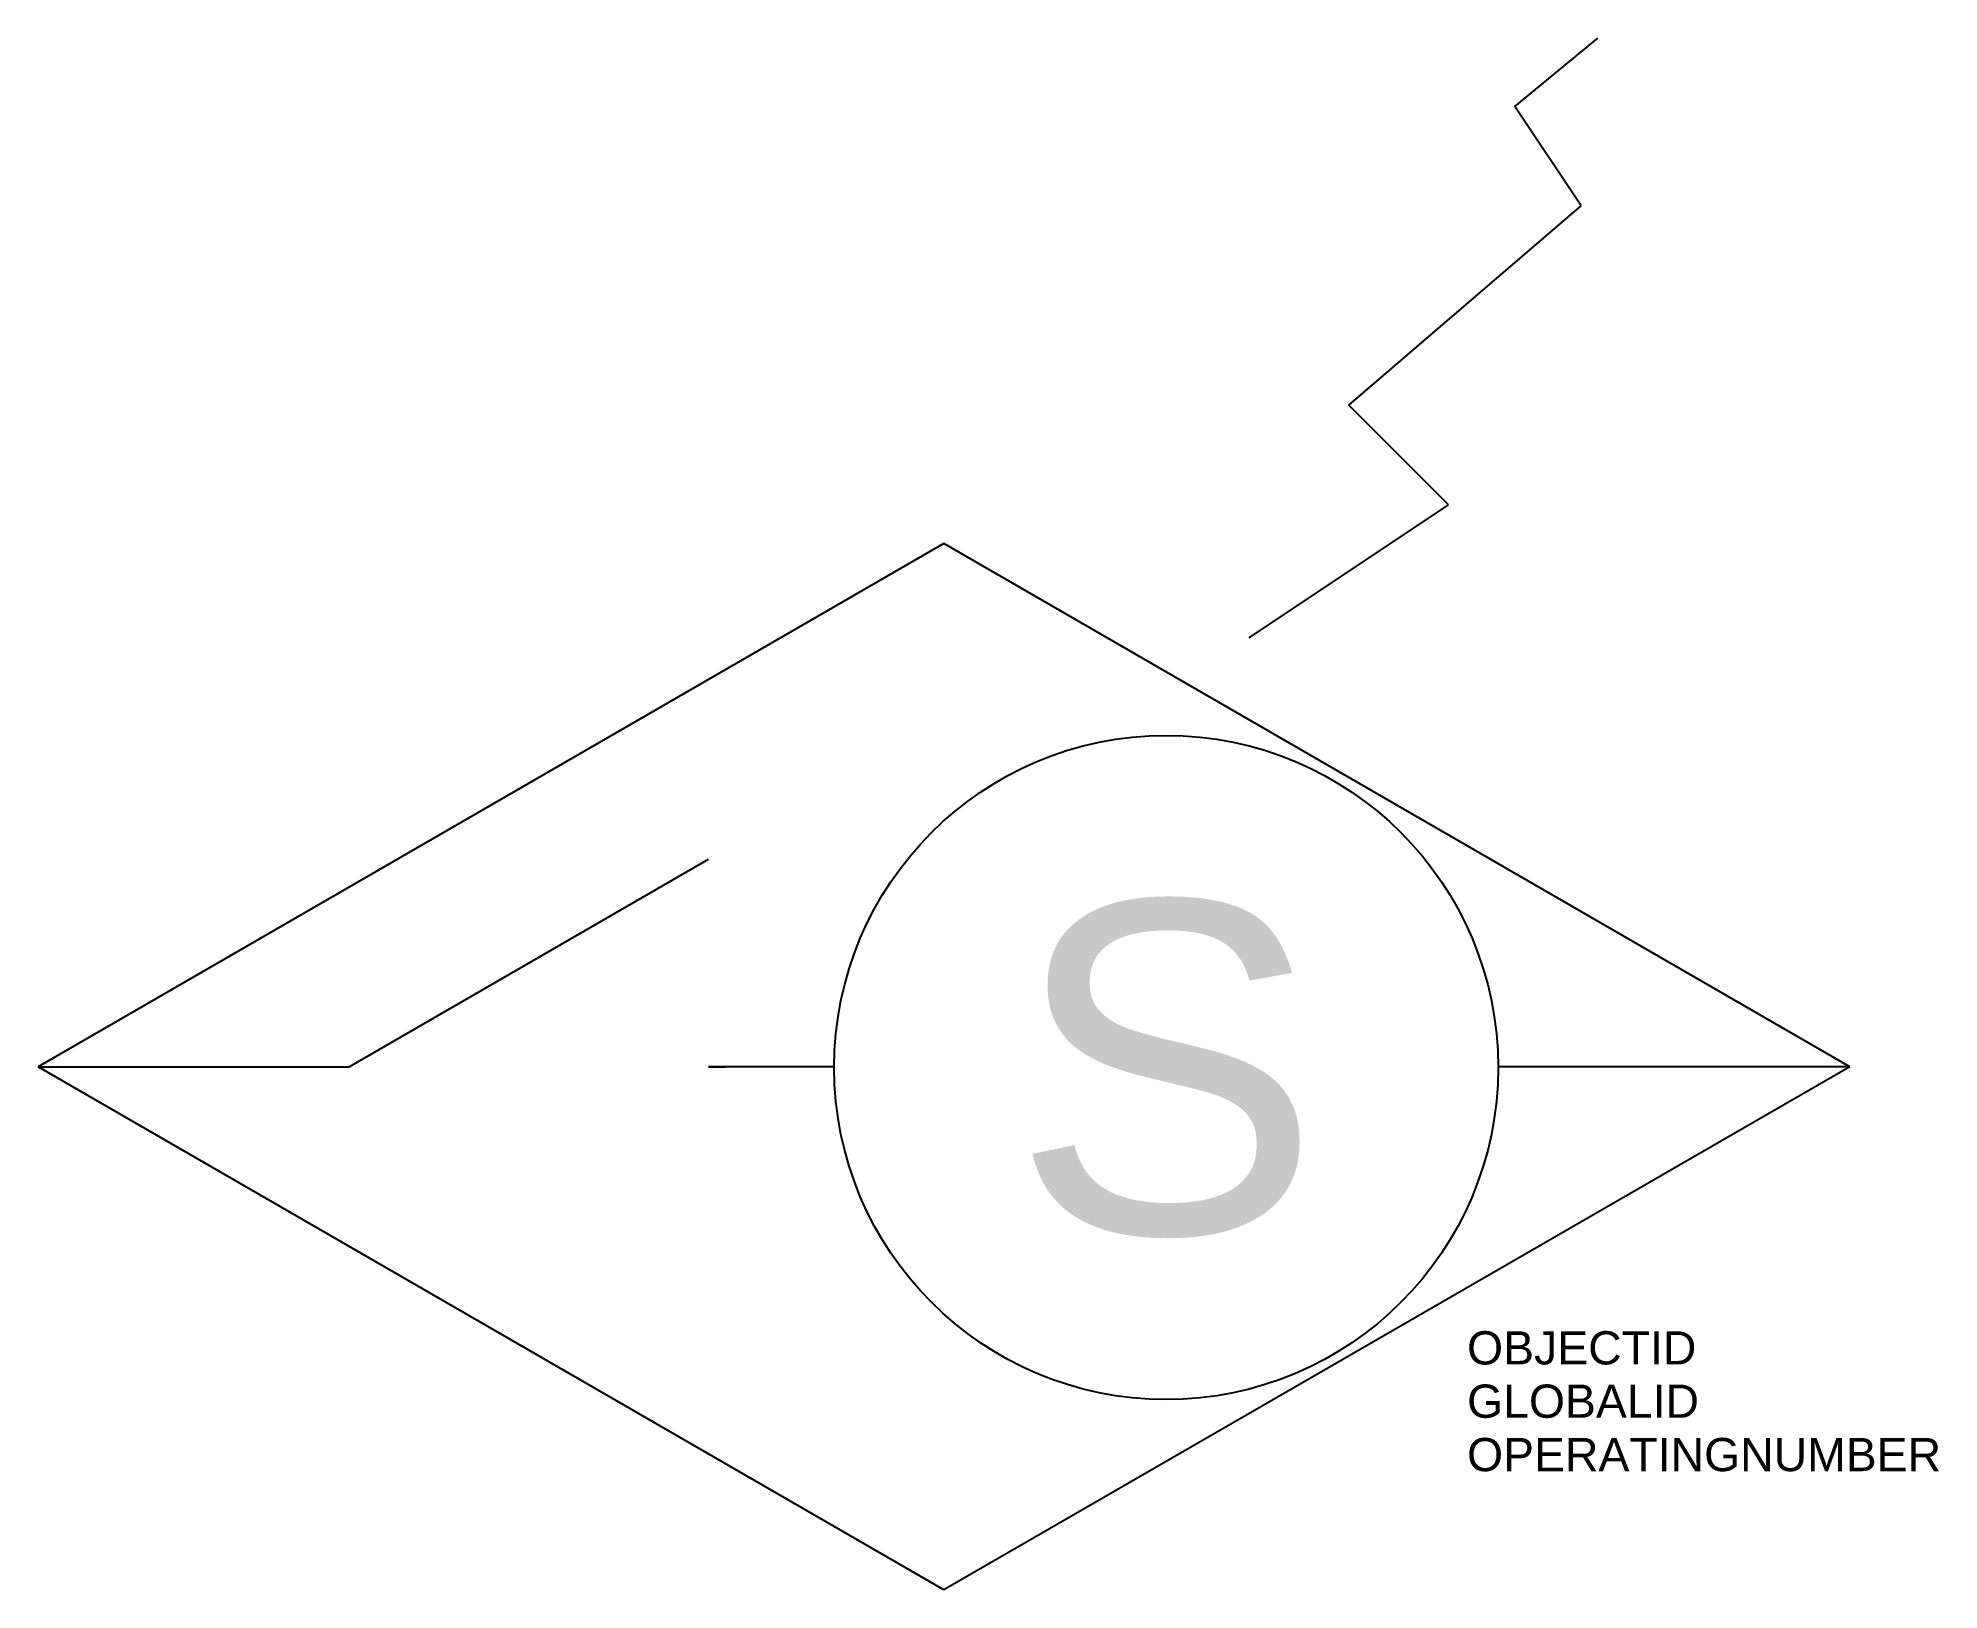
# Model space of a CAD drawing. Header units: feet. Extents: x -0.136 to 0.15, y -0.079 to 0.155.
import ezdxf
from ezdxf.enums import TextEntityAlignment as Align

# ---------------------------------------------------------------- set-up
doc = ezdxf.new("R2010")
doc.units = ezdxf.units.FT
doc.header["$LTSCALE"] = 50
doc.header["$MEASUREMENT"] = 0
doc.linetypes.add('EESLU', pattern=[2, 1, 1])
doc.styles.get("Standard").update_dxf_attribs({"font": 'arial.ttf'})

msp = doc.modelspace()

# ---------------------------------------------------------------- linework, layer by layer
at = {"color": 0, "linetype": 'EESLU'}
for p, q in [((0.08598, 0.14461), (0.09848, 0.1549)), ((0.09598, 0.12961), (0.08598, 0.14461)), ((0.06098, 0.09961), (0.09598, 0.12961)), ((0.07598, 0.08461), (0.06098, 0.09961)), ((0.04598, 0.06461), (0.07598, 0.08461))]:
    msp.add_line(p, q, dxfattribs=at)
at = {"color": 0, "linetype": 'ByBlock', "lineweight": -2}
for p, q in [((0, 0.07878), (-0.13644, 0)), ((0, 0.07878), (-0.13644, 0)), ((0.13644, 0), (0, 0.07878)), ((0.13644, 0), (0, 0.07878)), ((-0.08957, 0), (-0.03544, 0.03125)), ((0, -0.07878), (-0.13644, 0)), ((-0.13644, 0), (-0.08957, 0)), ((-0.03544, 0), (-0.03289, 0)), ((-0.01652, 0), (-0.03544, 0)), ((0.13644, 0), (0, -0.07878)), ((0.13644, 0), (0.08348, 0))]:
    msp.add_line(p, q, dxfattribs=at)
at = {"color": 0, "linetype": 'ByBlock'}
msp.add_circle((0.03348, -0.0001), 0.05, dxfattribs=at)

# ---------------------------------------------------------------- texts
at = {"color": 0, "linetype": 'ByBlock', "lineweight": -2}
msp.add_text('S', height=0.05, dxfattribs=at).set_placement((0.03348, -0.0001), align=Align.MIDDLE_CENTER)
at = {"color": 0, "linetype": 'EESLU', "flags": 1}
for tag, p in [('OBJECTID', (0.0788, -0.04482)), ('GLOBALID', (0.0788, -0.05285)), ('OPERATINGNUMBER', (0.0788, -0.06089))]:
    msp.add_attdef(tag, p, '', height=0.005, dxfattribs=at)

doc.saveas('drawing.dxf')
